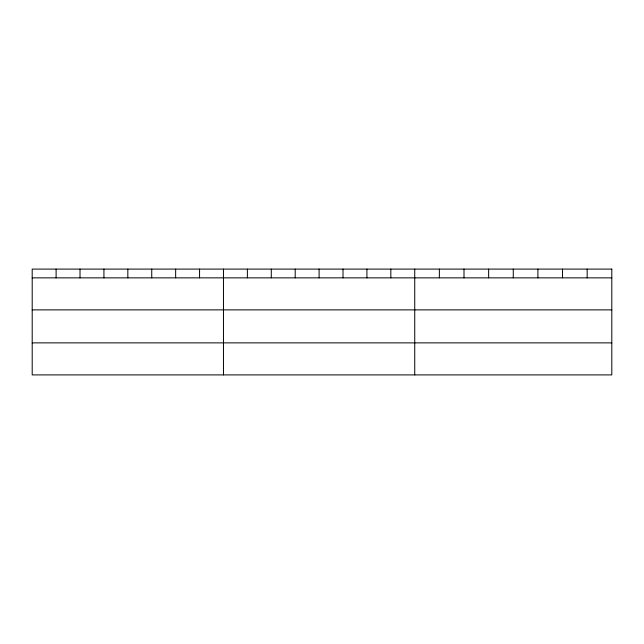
<?xml version="1.0" encoding="UTF-8"?>
<svg xmlns="http://www.w3.org/2000/svg" width="644" height="644" viewBox="0 0 644 644"><rect width="100%" height="100%" fill="white"/><g stroke="black" fill="none" stroke-linecap="round" stroke-linejoin="round"><path stroke-width="0.97" d="M32.2 277.854L611.8 277.854M32.2 309.877L611.8 309.877M32.2 342.874L611.8 342.874M587.167 269.095L587.167 277.854M562.534 269.095L562.534 277.854M537.901 269.095L537.901 277.854M513.268 269.095L513.268 277.854M488.635 269.095L488.635 277.854M464.002 269.095L464.002 277.854M439.369 269.095L439.369 277.854M414.736 269.095L414.736 374.905M390.828 269.095L390.828 277.854M366.919 269.095L366.919 277.854M343.011 269.095L343.011 277.854M319.102 269.095L319.102 277.854M295.194 269.095L295.194 277.854M271.285 269.095L271.285 277.854M247.377 269.095L247.377 277.854M223.468 269.095L223.468 374.905M199.56 269.095L199.56 277.854M175.651 269.095L175.651 277.854M151.743 269.095L151.743 277.854M127.834 269.095L127.834 277.854M103.925 269.095L103.925 277.854M80.017 269.095L80.017 277.854M56.109 269.095L56.109 277.854M611.8 269.095L32.2 269.095L32.2 374.905L611.8 374.905L611.8 269.095"/></g></svg>
